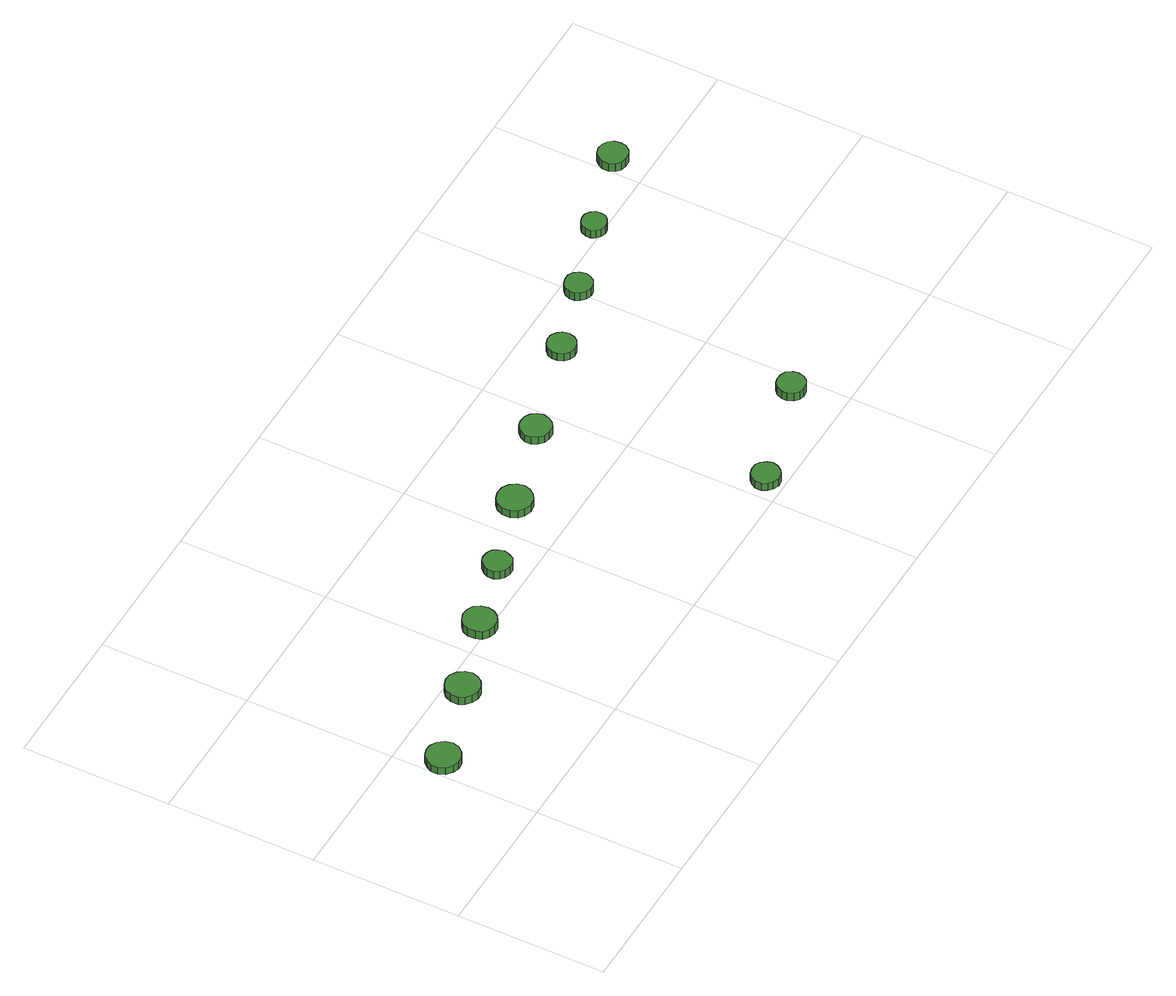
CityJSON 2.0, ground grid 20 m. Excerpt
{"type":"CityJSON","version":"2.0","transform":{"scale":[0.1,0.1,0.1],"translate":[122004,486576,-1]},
"CityObjects":{
"tree1":{"type":"SolitaryVegetationObject","attributes":{"function":"something"},"geometry":[{"type":"MultiSurface","lod":"1","boundaries":[[[0,1,2,3,4,5,6,7,8,9,10,11,12,13,14]],[[15,16,17,18,19,20,21,22,23,24,25,26,27,28,29]],[[0,29,28,1]],[[1,28,27,2]],[[2,27,26,3]],[[3,26,25,4]],[[4,25,24,5]],[[5,24,23,6]],[[6,23,22,7]],[[7,22,21,8]],[[8,21,20,9]],[[9,20,19,10]],[[10,19,18,11]],[[11,18,17,12]],[[12,17,16,13]],[[13,16,15,14]],[[14,15,29,0]]]}]},
"tree2":{"type":"SolitaryVegetationObject","attributes":{"function":"something"},"geometry":[{"type":"MultiSurface","lod":"1","boundaries":[[[30,31,32,33,34,35,36,37,38,39,40,41,42,43,44]],[[45,46,47,48,49,50,51,52,53,54,55,56,57,58,59]],[[30,59,58,31]],[[31,58,57,32]],[[32,57,56,33]],[[33,56,55,34]],[[34,55,54,35]],[[35,54,53,36]],[[36,53,52,37]],[[37,52,51,38]],[[38,51,50,39]],[[39,50,49,40]],[[40,49,48,41]],[[41,48,47,42]],[[42,47,46,43]],[[43,46,45,44]],[[44,45,59,30]]]}]},
"tree3":{"type":"SolitaryVegetationObject","attributes":{"function":"something"},"geometry":[{"type":"MultiSurface","lod":"1","boundaries":[[[60,61,62,63,64,65,66,67,68,69,70,71,72,73,74]],[[75,76,77,78,79,80,81,82,83,84,85,86,87,88,89]],[[60,89,88,61]],[[61,88,87,62]],[[62,87,86,63]],[[63,86,85,64]],[[64,85,84,65]],[[65,84,83,66]],[[66,83,82,67]],[[67,82,81,68]],[[68,81,80,69]],[[69,80,79,70]],[[70,79,78,71]],[[71,78,77,72]],[[72,77,76,73]],[[73,76,75,74]],[[74,75,89,60]]]}]},
"tree4":{"type":"SolitaryVegetationObject","attributes":{"function":"something"},"geometry":[{"type":"MultiSurface","lod":"1","boundaries":[[[90,91,92,93,94,95,96,97,98,99,100,101,102,103,104]],[[105,106,107,108,109,110,111,112,113,114,115,116,117,118,119]],[[90,119,118,91]],[[91,118,117,92]],[[92,117,116,93]],[[93,116,115,94]],[[94,115,114,95]],[[95,114,113,96]],[[96,113,112,97]],[[97,112,111,98]],[[98,111,110,99]],[[99,110,109,100]],[[100,109,108,101]],[[101,108,107,102]],[[102,107,106,103]],[[103,106,105,104]],[[104,105,119,90]]]}]},
"tree5":{"type":"SolitaryVegetationObject","attributes":{"function":"something"},"geometry":[{"type":"MultiSurface","lod":"1","boundaries":[[[120,121,122,123,124,125,126,127,128,129,130,131,132,133,134]],[[135,136,137,138,139,140,141,142,143,144,145,146,147,148,149]],[[120,149,148,121]],[[121,148,147,122]],[[122,147,146,123]],[[123,146,145,124]],[[124,145,144,125]],[[125,144,143,126]],[[126,143,142,127]],[[127,142,141,128]],[[128,141,140,129]],[[129,140,139,130]],[[130,139,138,131]],[[131,138,137,132]],[[132,137,136,133]],[[133,136,135,134]],[[134,135,149,120]]]}]},
"tree6":{"type":"SolitaryVegetationObject","attributes":{"function":"something"},"geometry":[{"type":"MultiSurface","lod":"1","boundaries":[[[150,151,152,153,154,155,156,157,158,159,160,161,162,163,164]],[[165,166,167,168,169,170,171,172,173,174,175,176,177,178,179]],[[150,179,178,151]],[[151,178,177,152]],[[152,177,176,153]],[[153,176,175,154]],[[154,175,174,155]],[[155,174,173,156]],[[156,173,172,157]],[[157,172,171,158]],[[158,171,170,159]],[[159,170,169,160]],[[160,169,168,161]],[[161,168,167,162]],[[162,167,166,163]],[[163,166,165,164]],[[164,165,179,150]]]}]},
"tree7":{"type":"SolitaryVegetationObject","attributes":{"function":"something"},"geometry":[{"type":"MultiSurface","lod":"1","boundaries":[[[180,181,182,183,184,185,186,187,188,189,190,191,192,193,194]],[[195,196,197,198,199,200,201,202,203,204,205,206,207,208,209]],[[180,209,208,181]],[[181,208,207,182]],[[182,207,206,183]],[[183,206,205,184]],[[184,205,204,185]],[[185,204,203,186]],[[186,203,202,187]],[[187,202,201,188]],[[188,201,200,189]],[[189,200,199,190]],[[190,199,198,191]],[[191,198,197,192]],[[192,197,196,193]],[[193,196,195,194]],[[194,195,209,180]]]}]},
"tree8":{"type":"SolitaryVegetationObject","attributes":{"function":"something"},"geometry":[{"type":"MultiSurface","lod":"1","boundaries":[[[210,211,212,213,214,215,216,217,218,219,220,221,222,223,224]],[[225,226,227,228,229,230,231,232,233,234,235,236,237,238,239]],[[210,239,238,211]],[[211,238,237,212]],[[212,237,236,213]],[[213,236,235,214]],[[214,235,234,215]],[[215,234,233,216]],[[216,233,232,217]],[[217,232,231,218]],[[218,231,230,219]],[[219,230,229,220]],[[220,229,228,221]],[[221,228,227,222]],[[222,227,226,223]],[[223,226,225,224]],[[224,225,239,210]]]}]},
"tree9":{"type":"SolitaryVegetationObject","attributes":{"function":"something"},"geometry":[{"type":"MultiSurface","lod":"1","boundaries":[[[240,241,242,243,244,245,246,247,248,249,250,251,252,253,254]],[[255,256,257,258,259,260,261,262,263,264,265,266,267,268,269]],[[240,269,268,241]],[[241,268,267,242]],[[242,267,266,243]],[[243,266,265,244]],[[244,265,264,245]],[[245,264,263,246]],[[246,263,262,247]],[[247,262,261,248]],[[248,261,260,249]],[[249,260,259,250]],[[250,259,258,251]],[[251,258,257,252]],[[252,257,256,253]],[[253,256,255,254]],[[254,255,269,240]]]}]},
"tree10":{"type":"SolitaryVegetationObject","attributes":{"function":"something"},"geometry":[{"type":"MultiSurface","lod":"1","boundaries":[[[270,271,272,273,274,275,276,277,278,279,280,281,282,283,284]],[[285,286,287,288,289,290,291,292,293,294,295,296,297,298,299]],[[270,299,298,271]],[[271,298,297,272]],[[272,297,296,273]],[[273,296,295,274]],[[274,295,294,275]],[[275,294,293,276]],[[276,293,292,277]],[[277,292,291,278]],[[278,291,290,279]],[[279,290,289,280]],[[280,289,288,281]],[[281,288,287,282]],[[282,287,286,283]],[[283,286,285,284]],[[284,285,299,270]]]}]},
"tree11":{"type":"SolitaryVegetationObject","attributes":{"function":"something"},"geometry":[{"type":"MultiSurface","lod":"1","boundaries":[[[300,301,302,303,304,305,306,307,308,309,310,311,312,313,314]],[[315,316,317,318,319,320,321,322,323,324,325,326,327,328,329]],[[300,329,328,301]],[[301,328,327,302]],[[302,327,326,303]],[[303,326,325,304]],[[304,325,324,305]],[[305,324,323,306]],[[306,323,322,307]],[[307,322,321,308]],[[308,321,320,309]],[[309,320,319,310]],[[310,319,318,311]],[[311,318,317,312]],[[312,317,316,313]],[[313,316,315,314]],[[314,315,329,300]]]}]},
"tree12":{"type":"SolitaryVegetationObject","attributes":{"function":"something"},"geometry":[{"type":"MultiSurface","lod":"1","boundaries":[[[330,331,332,333,334,335,336,337,338,339,340,341,342,343,344]],[[345,346,347,348,349,350,351,352,353,354,355,356,357,358,359]],[[330,359,358,331]],[[331,358,357,332]],[[332,357,356,333]],[[333,356,355,334]],[[334,355,354,335]],[[335,354,353,336]],[[336,353,352,337]],[[337,352,351,338]],[[338,351,350,339]],[[339,350,349,340]],[[340,349,348,341]],[[341,348,347,342]],[[342,347,346,343]],[[343,346,345,344]],[[344,345,359,330]]]}]}
},
"vertices":[
[46,141,17],[44,150,17],[38,158,17],[30,163,17],[21,164,17],[12,161,17],[5,154,17],[1,146,17],[1,137,17],[5,128,17],[12,122,17],[21,119,17],[30,120,17],[38,124,17],[44,132,17],[44,132,5],[38,124,5],[30,120,5],[21,119,5],[12,122,5],[5,128,5],[1,137,5],[1,146,5],[5,154,5],[12,161,5],[21,164,5],[30,163,5],[38,158,5],[44,150,5],[46,141,5],
[162,177,17],[160,186,17],[154,194,17],[146,199,17],[137,200,17],[128,197,17],[121,191,17],[117,182,17],[117,172,17],[121,164,17],[128,158,17],[137,155,17],[146,156,17],[154,160,17],[160,168,17],[160,168,5],[154,160,5],[146,156,5],[137,155,5],[128,158,5],[121,164,5],[117,172,5],[117,182,5],[121,191,5],[128,197,5],[137,200,5],[146,199,5],[154,194,5],[160,186,5],[162,177,5],
[268,212,18],[266,221,18],[261,229,18],[253,233,18],[244,234,18],[235,231,18],[228,225,18],[225,217,18],[225,207,18],[228,199,18],[235,193,18],[244,190,18],[253,191,18],[261,196,18],[266,203,18],[266,203,5],[261,196,5],[253,191,5],[244,190,5],[235,193,5],[228,199,5],[225,207,5],[225,217,5],[228,225,5],[235,231,5],[244,234,5],[253,233,5],[261,229,5],[266,221,5],[268,212,5],
[362,240,18],[360,248,18],[356,254,18],[349,258,18],[341,259,18],[334,257,18],[328,251,18],[325,244,18],[325,236,18],[328,229,18],[334,224,18],[341,222,18],[349,222,18],[356,226,18],[360,233,18],[360,233,5],[356,226,5],[349,222,5],[341,222,5],[334,224,5],[328,229,5],[325,236,5],[325,244,5],[328,251,5],[334,257,5],[341,259,5],[349,258,5],[356,254,5],[360,248,5],[362,240,5],
[472,273,17],[470,282,17],[464,290,17],[456,295,17],[446,296,17],[437,293,17],[430,287,17],[426,278,17],[426,268,17],[430,259,17],[437,253,17],[446,250,17],[456,251,17],[464,256,17],[470,264,17],[470,264,5],[464,256,5],[456,251,5],[446,250,5],[437,253,5],[430,259,5],[426,268,5],[426,278,5],[430,287,5],[437,293,5],[446,296,5],[456,295,5],[464,290,5],[470,282,5],[472,273,5],
[649,25,18],[647,32,18],[642,39,18],[636,43,18],[628,43,18],[620,41,18],[615,36,18],[611,29,18],[611,21,18],[615,14,18],[620,9,18],[628,6,18],[636,7,18],[642,11,18],[647,17,18],[647,17,6],[642,11,6],[636,7,6],[628,6,6],[620,9,6],[615,14,6],[611,21,6],[611,29,6],[615,36,6],[620,41,6],[628,43,6],[636,43,6],[642,39,6],[647,32,6],[649,25,6],
[589,309,17],[587,317,17],[582,324,17],[575,328,17],[566,329,17],[558,327,17],[552,321,17],[548,313,17],[548,305,17],[552,297,17],[558,291,17],[566,289,17],[575,289,17],[582,294,17],[587,301,17],[587,301,5],[582,294,5],[575,289,5],[566,289,5],[558,291,5],[552,297,5],[548,305,5],[548,313,5],[552,321,5],[558,327,5],[566,329,5],[575,328,5],[582,324,5],[587,317,5],[589,309,5],
[798,71,18],[796,78,18],[792,85,18],[785,88,18],[777,89,18],[770,87,18],[764,82,18],[761,74,18],[761,67,18],[764,59,18],[770,54,18],[777,52,18],[785,53,18],[792,57,18],[796,63,18],[796,63,5],[792,57,5],[785,53,5],[777,52,5],[770,54,5],[764,59,5],[761,67,5],[761,74,5],[764,82,5],[770,87,5],[777,89,5],[785,88,5],[792,85,5],[796,78,5],[798,71,5],
[725,348,17],[723,356,17],[719,362,17],[712,366,17],[704,367,17],[697,364,17],[691,359,17],[688,352,17],[688,344,17],[691,337,17],[697,332,17],[704,329,17],[712,330,17],[719,334,17],[723,340,17],[723,340,5],[719,334,5],[712,330,5],[704,329,5],[697,332,5],[691,337,5],[688,344,5],[688,352,5],[691,359,5],[697,364,5],[704,367,5],[712,366,5],[719,362,5],[723,356,5],[725,348,5],
[822,377,20],[820,385,20],[816,391,20],[809,395,20],[802,395,20],[795,393,20],[789,388,20],[786,381,20],[786,374,20],[789,367,20],[795,362,20],[802,359,20],[809,360,20],[816,364,20],[820,370,20],[820,370,7],[816,364,7],[809,360,7],[802,359,7],[795,362,7],[789,367,7],[786,374,7],[786,381,7],[789,388,7],[795,393,7],[802,395,7],[809,395,7],[816,391,7],[820,385,7],[822,377,7],
[918,409,23],[917,416,23],[913,421,23],[907,425,23],[900,425,23],[894,423,23],[889,419,23],[886,412,23],[886,406,23],[889,400,23],[894,395,23],[900,393,23],[907,394,23],[913,397,23],[917,402,23],[917,402,10],[913,397,10],[907,394,10],[900,393,10],[894,395,10],[889,400,10],[886,406,10],[886,412,10],[889,419,10],[894,423,10],[900,425,10],[907,425,10],[913,421,10],[917,416,10],[918,409,10],
[1031,443,27],[1030,451,27],[1025,457,27],[1018,461,27],[1010,462,27],[1002,460,27],[996,454,27],[993,447,27],[993,439,27],[996,431,27],[1002,426,27],[1010,424,27],[1018,424,27],[1025,428,27],[1030,435,27],[1030,435,14],[1025,428,14],[1018,424,14],[1010,424,14],[1002,426,14],[996,431,14],[993,439,14],[993,447,14],[996,454,14],[1002,460,14],[1010,462,14],[1018,461,14],[1025,457,14],[1030,451,14],[1031,443,14]
]}
